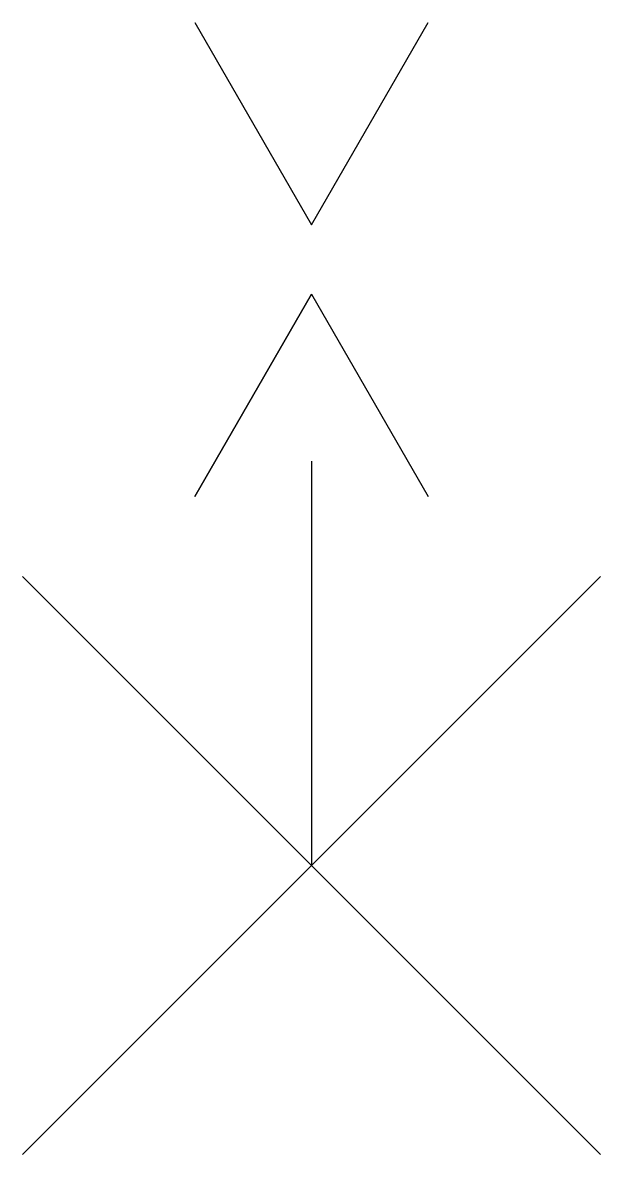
# Model space of a CAD drawing. Extents: x -2.7 to 2.7, y -2.7 to 7.7.
import ezdxf

# ---------------------------------------------------------------- set-up
doc = ezdxf.new("R2010")
doc.units = 0
doc.header["$LTSCALE"] = 0.2

msp = doc.modelspace()

# ---------------------------------------------------------------- linework, layer by layer
for p, q in [((0, 5.246), (-1.071, 3.388)), ((0, 5.246), (1.071, 3.388)), ((0, 3.713), (0, 0))]:
    msp.add_line(p, q)
at = {"flags": 128}
for points in [[(-1.071, 7.738), (0, 5.88), (1.071, 7.738)], [(-1.071, 3.388), (0, 5.246), (1.071, 3.388)], [(-1.071, 3.388), (0, 5.246), (1.071, 3.388)], [(-2.652, 2.652), (2.652, -2.652)], [(2.652, 2.652), (-2.652, -2.652)]]:
    msp.add_lwpolyline(points, dxfattribs=at)

doc.saveas('drawing.dxf')
